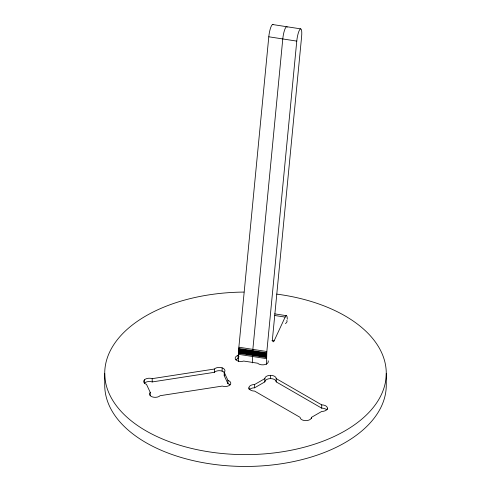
<?xml version="1.0" encoding="UTF-8"?>
<svg xmlns="http://www.w3.org/2000/svg" width="491" height="491" viewBox="0 0 491 491"><rect width="100%" height="100%" fill="white"/><g stroke="black" fill="none" stroke-linecap="round" stroke-linejoin="round"><path stroke-width="0.74" d="M238.497 361.444L238.865 347.205L268.792 36.782A10.053 2.124 -81.2 0 1 273.014 24.673M266.466 364.34L266.84 351.531L296.767 41.109A10.053 2.124 -81.2 0 1 300.124 29.141A10.053 2.124 -81.2 0 1 301.621 36.524L272.64 337.17A6.199 1.313 -81.2 0 0 274.138 340.815L271.928 340.478M268.117 360.732A5.689 3.284 0 0 1 264.802 364.61A5.689 3.284 0 0 1 257.695 363.223L243.714 361.057A5.689 3.284 0 0 1 235.944 359.854A5.689 3.284 0 0 1 238.025 355.367L238.982 353.299M235.944 359.854A5.689 3.284 0 0 1 238.025 358.651L238.982 356.583M274.138 340.815L285.148 317.1L274.843 315.504M248.912 389.118L248.912 387.804A5.689 3.284 0 0 1 254.602 384.521L264.839 378.61A5.689 3.284 0 0 1 270.529 375.327A5.689 3.284 0 0 1 276.218 378.61L321.722 404.879A5.689 3.284 0 0 1 327.405 408.162L327.405 409.476M249.674 389.443A5.689 3.284 0 0 1 254.602 387.804L264.839 381.894A5.689 3.284 0 0 1 270.529 378.61A5.689 3.284 0 0 1 276.218 381.894L321.722 408.162A5.689 3.284 0 0 1 326.644 409.807M248.912 387.804A5.689 3.284 0 0 0 254.602 391.088L300.105 417.356A5.689 3.284 0 0 0 305.795 420.646A5.689 3.284 0 0 0 311.478 417.356L321.722 411.446A5.689 3.284 0 0 0 327.405 408.162M152.192 378.653L214.352 369.036A5.689 3.284 0 0 1 222.122 367.839A5.689 3.284 0 0 1 224.203 372.319L227.947 380.396A5.689 3.284 0 0 1 230.034 384.883A5.689 3.284 0 0 1 222.263 386.086L160.103 395.703A5.689 3.284 0 0 1 152.333 396.9A5.689 3.284 0 0 1 150.252 392.419L146.502 384.343A5.689 3.284 0 0 1 144.422 379.856A5.689 3.284 0 0 1 152.192 378.653L152.192 381.937A5.689 3.284 0 0 0 144.422 383.14L144.422 379.856M152.192 381.937L214.352 372.319A5.689 3.284 0 0 1 220.017 370.711A5.689 3.284 0 0 1 224.768 373.117M272.75 24.55L300.725 28.877M268.792 36.782L296.767 41.109M274.672 313.866L286.449 315.688M238.865 347.205L266.84 351.531M238.755 348.463L266.723 352.79M238.706 349.083L266.674 353.41M238.663 349.696L266.631 354.023M238.62 350.304L266.595 354.631M238.589 350.899L266.558 355.226M238.558 351.495L266.533 355.822M238.54 352.072L266.509 356.398M238.522 352.648L266.49 356.975M238.503 353.213L266.478 357.54M238.497 354.306L266.466 358.633M224.203 372.319L224.203 375.609L227.947 383.68A5.689 3.284 0 0 1 230.034 384.883M386.27 373.356L386.27 385.177A140.77 81.273 0 0 1 245.5 466.45A140.77 81.273 0 0 1 104.73 385.177L104.73 373.356M321.722 404.879L321.722 408.162M311.478 417.356L311.478 418.676M276.218 378.61L276.218 381.894M270.529 375.327L270.529 378.61M264.839 378.61L264.839 381.894M254.602 384.521L254.602 387.804M252.484 362.892L252.853 349.371L282.779 38.942A10.053 2.124 -81.2 0 1 287.229 27.128M238.025 355.367L238.025 358.651M227.947 380.396L227.947 383.68M222.122 367.839L222.122 371.122M214.352 369.036L214.352 372.319M150.252 392.419L150.252 395.703M285.148 317.1A8.273 1.749 -81.2 0 1 287.284 319.242M224.768 374.811A5.689 3.284 0 0 1 224.203 375.609M286.854 320.359A5.689 3.284 0 0 1 285.381 323.526M276.752 294.109A140.77 81.273 0 0 1 355.901 423.776A140.77 81.273 0 0 1 119.123 409.156A140.77 81.273 0 0 1 243.978 292.084"/></g></svg>
